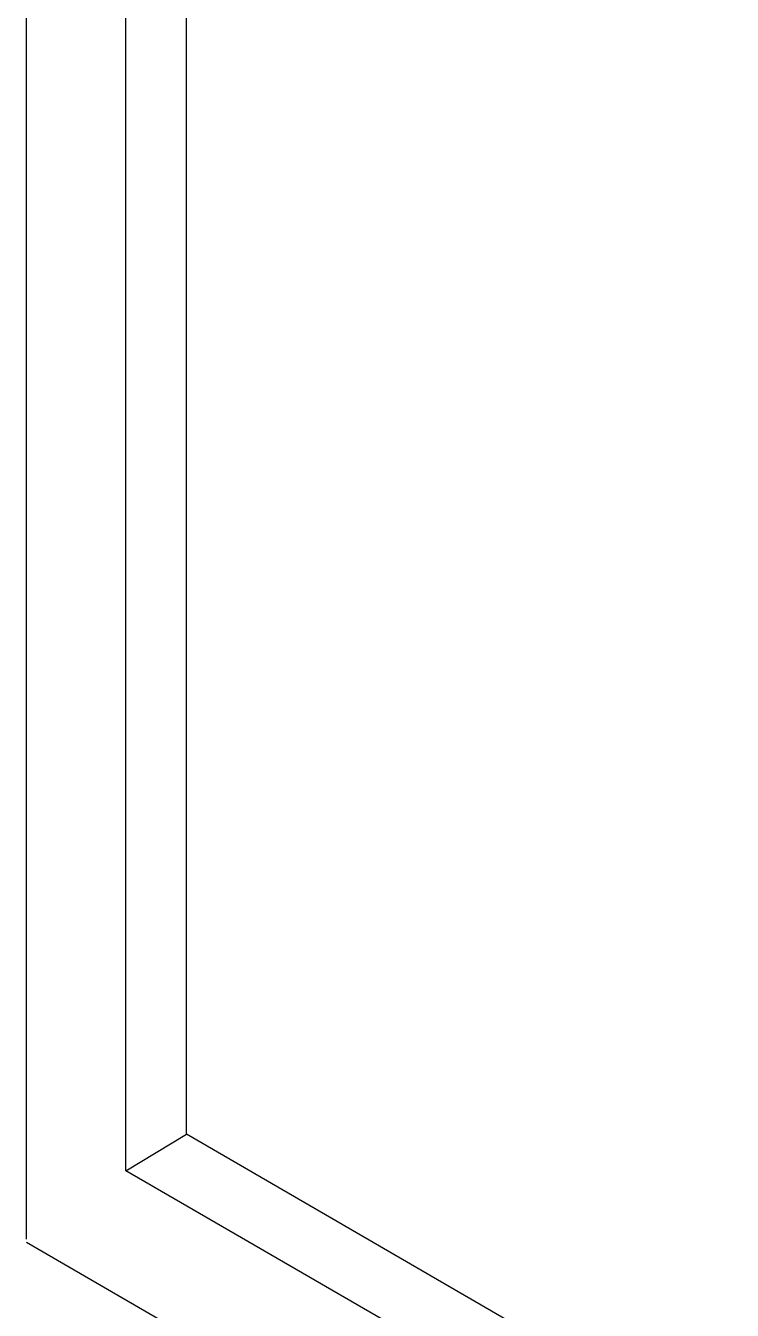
# Model space of a CAD drawing. Header units: inches. Extents: x -20.7 to 76.3, y -55.2 to 19.1.
# Drawn here: x 60.55 to 60.984, y -44.023 to -43.233 of the extents above; entities that cross this region are included whole.
import ezdxf

# ---------------------------------------------------------------- set-up
doc = ezdxf.new("R2010")
doc.units = ezdxf.units.IN
doc.header["$MEASUREMENT"] = 0
doc.layers.add('G-ANNO-TTLB', color=7, linetype='Continuous', lineweight=0)
doc.layers.add('TYVEK', color=7, linetype='Continuous', lineweight=0)

# ---------------------------------------------------------------- blocks, each defined once
blk = doc.blocks.new('Block_187')
at = {"layer": 'TYVEK', "color": 33, "lineweight": 25, "true_color": 0xcc9966}
for points in [[(60.72675, -43.87063)], [(60.56123, -43.96531)]]:
    blk.add_lwpolyline(points, dxfattribs=at)
blk = doc.blocks.new('Block_188')
at = {"layer": 'TYVEK', "color": 33, "lineweight": 25, "true_color": 0xcc9966}
for points in [[(60.78128, -43.84263)], [(60.61577, -43.93731)]]:
    blk.add_lwpolyline(points, dxfattribs=at)
blk = doc.blocks.new('Block_189')
at = {"layer": 'TYVEK', "color": 33, "lineweight": 25, "true_color": 0xcc9966}
blk.add_lwpolyline([(60.78128, -43.84263)], dxfattribs=at)
blk = doc.blocks.new('Block_190')
at = {"layer": 'TYVEK', "color": 33, "lineweight": 25, "true_color": 0xcc9966}
blk.add_lwpolyline([(60.78128, -43.44663)], dxfattribs=at)
blk = doc.blocks.new('Block_191')
at = {"layer": 'TYVEK', "color": 2, "lineweight": 25, "true_color": 0xffff00}
blk.add_lwpolyline([(60.61577, -43.93731)], dxfattribs=at)
blk = doc.blocks.new('Block_194')
at = {"layer": 'TYVEK', "color": 3, "lineweight": 25, "true_color": 0x00ff00}
for p, q in [((60.6487, -43.91511), (60.6487, -41.72193)), ((61.64484, -44.4928), (60.6487, -43.91511))]:
    blk.add_line(p, q, dxfattribs=at)

msp = doc.modelspace()

# ---------------------------------------------------------------- hatches: boundary and pattern name
at = {"layer": 'G-ANNO-TTLB', "true_color": 0xff00ff, "transparency": 33554687}
h = msp.add_hatch(color=6, dxfattribs=at)
edge = h.paths.add_edge_path()
edge.add_spline(control_points=[(71.85725, -54.94557), (71.85725, -54.94557), (31.15722, -54.94557), (31.15722, -54.94557), (31.15722, -54.94557), (31.15722, -20.81027), (31.15722, -20.81027), (31.15722, -20.81027), (71.85725, -20.81027), (71.85725, -20.81027), (71.85725, -20.81027), (71.85725, -54.94557), (71.85725, -54.94557)], knot_values=[0, 0, 0, 0, 1, 1, 1, 2, 2, 2, 3, 3, 3, 4, 4, 4, 4], degree=3, periodic=0)
edge = h.paths.add_edge_path()
edge.add_spline(control_points=[(31.28226, -20.93531), (31.28226, -20.93531), (31.28226, -54.82054), (31.28226, -54.82054), (31.28226, -54.82054), (71.73222, -54.82054), (71.73222, -54.82054), (71.73222, -54.82054), (71.73222, -20.93531), (71.73222, -20.93531), (71.73222, -20.93531), (31.28226, -20.93531), (31.28226, -20.93531)], knot_values=[0, 0, 0, 0, 1, 1, 1, 2, 2, 2, 3, 3, 3, 4, 4, 4, 4], degree=3, periodic=0)
edge.add_line((31.28226, -20.93531), (31.28226, -20.93531))

# ---------------------------------------------------------------- linework, layer by layer
at = {"layer": 'G-ANNO-TTLB'}
for points in [[(71.85725, -54.94557), (71.85725, -54.94557), (31.15722, -54.94557), (31.15722, -54.94557), (31.15722, -54.94557), (31.15722, -20.81027), (31.15722, -20.81027), (31.15722, -20.81027), (71.85725, -20.81027), (71.85725, -20.81027), (71.85725, -20.81027), (71.85725, -54.94557), (71.85725, -54.94557)], [(31.28226, -20.93531), (31.28226, -20.93531), (31.28226, -54.82054), (31.28226, -54.82054), (31.28226, -54.82054), (71.73222, -54.82054), (71.73222, -54.82054), (71.73222, -54.82054), (71.73222, -20.93531), (71.73222, -20.93531), (71.73222, -20.93531), (31.28226, -20.93531), (31.28226, -20.93531)]]:
    msp.add_open_spline(points, degree=3, knots=[0, 0, 0, 0, 1, 1, 1, 2, 2, 2, 3, 3, 3, 4, 4, 4, 4], dxfattribs=at)
at = {"layer": 'TYVEK', "color": 3, "lineweight": 25, "true_color": 0x00ff00}
for p, q in [((60.55027, -43.97953), (60.55027, -41.58979)), ((60.61121, -43.93749), (60.6487, -43.91511)), ((61.70173, -44.64781), (60.55027, -43.9817))]:
    msp.add_line(p, q, dxfattribs=at)
msp.add_lwpolyline([(60.61121, -43.93749), (60.61121, -41.70007), (61.64295, -42.30164), (61.64295, -44.53517), (60.61121, -43.93749)], dxfattribs=at)
at = {"layer": 'TYVEK', "color": 4, "lineweight": 25, "true_color": 0x00ffff}
msp.add_lwpolyline([(60.55045, -43.57596)], dxfattribs=at)
at = {"layer": 'TYVEK', "color": 33, "lineweight": 25, "true_color": 0xcc9966}
msp.add_lwpolyline([(60.61408, -43.93254)], dxfattribs=at)
at = {"layer": 'TYVEK', "color": 2, "lineweight": 25, "true_color": 0xffff00}
for points in [[(60.61577, -43.93731)], [(60.56123, -43.96531)]]:
    msp.add_lwpolyline(points, dxfattribs=at)

# ---------------------------------------------------------------- block references
at = {"layer": 'TYVEK'}
for name in ['Block_194', 'Block_190', 'Block_188', 'Block_189', 'Block_187', 'Block_191']:
    msp.add_blockref(name, (0, 0), dxfattribs=at)

doc.saveas('drawing.dxf')
